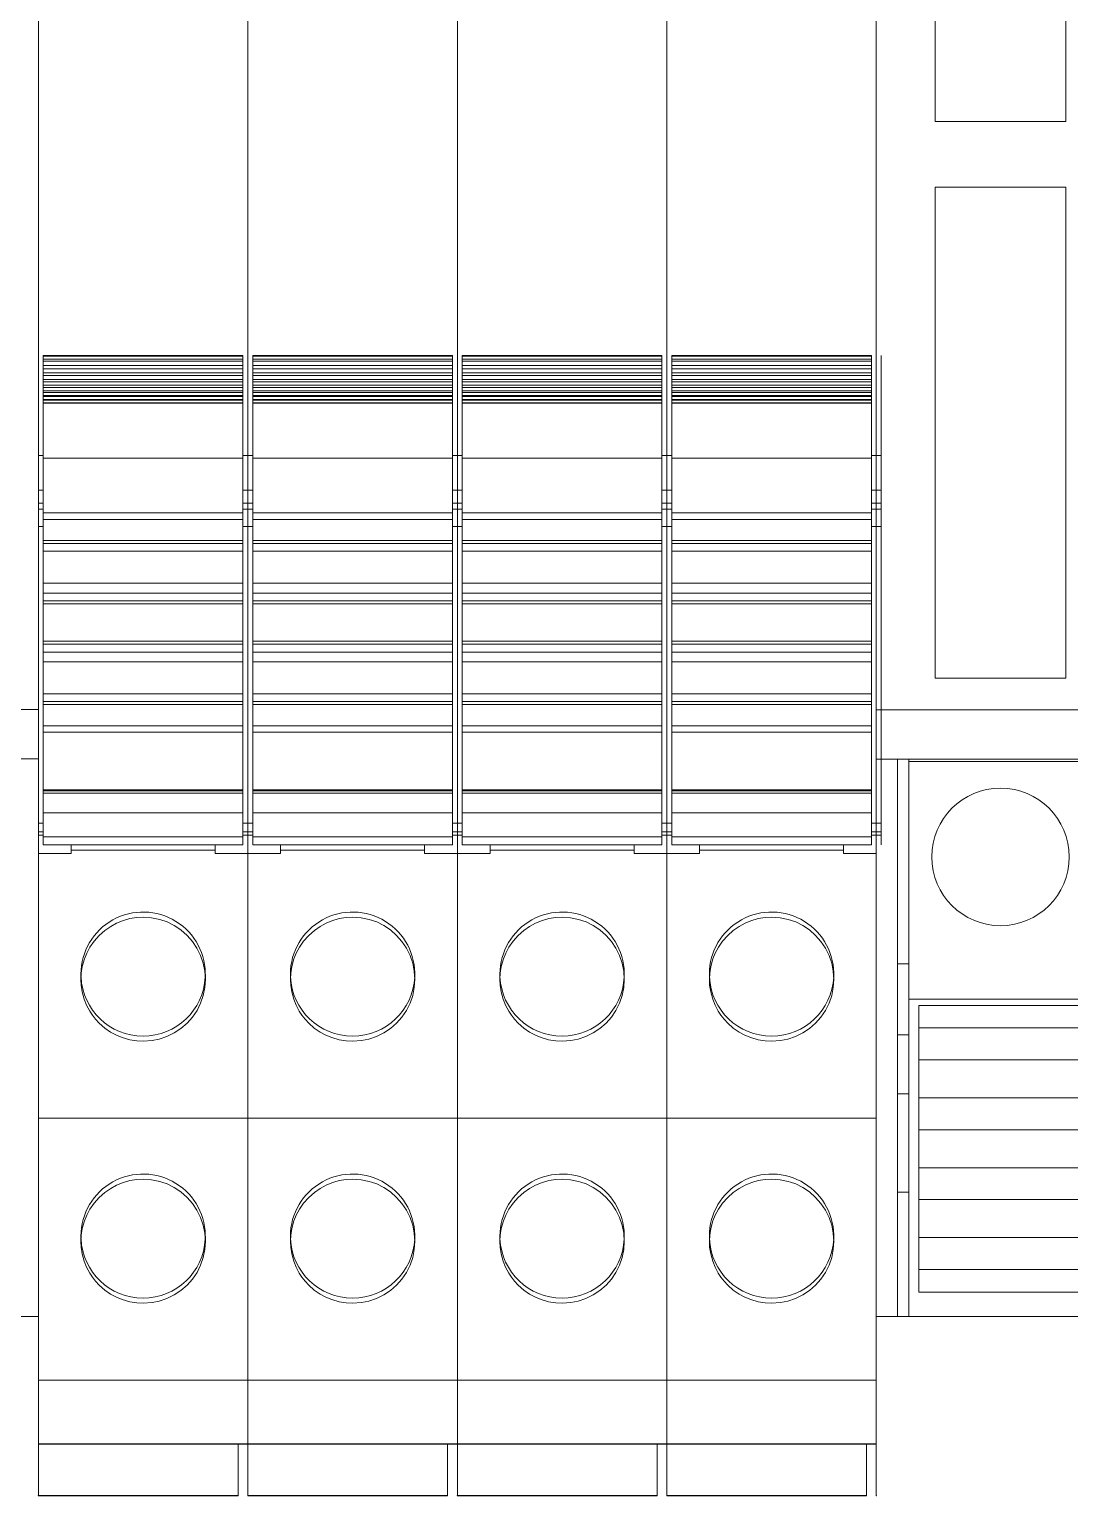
# Model space of a CAD drawing. Header units: millimetres. Extents: x 979 to 3414, y -1029 to 703.
# Drawn here: x 2704.19 to 2735.98, y -1016.45 to -971.67 of the extents above; entities that cross this region are included whole.
import ezdxf

# ---------------------------------------------------------------- set-up
doc = ezdxf.new("R2010")
doc.units = ezdxf.units.MM
doc.layers.add('eProC - L2', color=41, linetype='Continuous', lineweight=20)

# ---------------------------------------------------------------- blocks, each defined once
blk = doc.blocks.new('eProC_Z_BPSN-SI-520')
at = {"layer": 'eProC - L2'}
for p, q in [((1.794, -42.11), (1.794, -21.11)), ((5.794, -42.11), (5.794, -21.11)), ((1.794, -42.11), (5.794, -42.11)), ((1.794, -59.11), (1.794, -44.11)), ((1.794, -44.11), (5.794, -44.11)), ((5.794, -59.11), (5.794, -44.11)), ((1.794, -59.11), (5.794, -59.11)), ((7.5, -60.072), (0, -60.072)), ((7.5, -61.577), (0, -61.577)), ((0.644, -78.601), (0.644, -61.577)), ((0.994, -78.601), (0.994, -61.577)), ((6.594, -61.647), (0.994, -61.647)), ((0.994, -67.83), (0.644, -67.83)), ((6.594, -68.91), (0.994, -68.91)), ((1.294, -77.853), (1.294, -69.103)), ((6.594, -69.103), (1.294, -69.103)), ((6.594, -69.783), (1.294, -69.783)), ((0.994, -70.001), (0.644, -70.001)), ((6.594, -70.757), (1.294, -70.757)), ((0.644, -71.801), (0.994, -71.801)), ((6.594, -71.919), (1.294, -71.919)), ((6.594, -72.893), (1.294, -72.893)), ((6.594, -74.054), (1.294, -74.054)), ((0.994, -74.801), (0.644, -74.801)), ((6.594, -75.029), (1.294, -75.029)), ((6.594, -76.19), (1.294, -76.19)), ((6.594, -77.165), (1.294, -77.165)), ((6.594, -77.853), (1.294, -77.853)), ((6.594, -78.601), (0.994, -78.601))]:
    blk.add_line(p, q, dxfattribs=at)
blk.add_lwpolyline([(0, 0), (7.5, 0), (7.5, -78.601), (0, -78.601)], close=True, dxfattribs=at)
blk.add_circle((3.794, -64.565), 2.1, dxfattribs=at)

msp = doc.modelspace()

# ---------------------------------------------------------------- linework, layer by layer
at = {"layer": 'eProC - L2'}
for p, q in [((2710.871, -926.895), (2710.871, -1014.872)), ((2717.271, -926.895), (2717.271, -1014.872)), ((2723.671, -926.895), (2723.671, -1014.872)), ((2730.071, -926.895), (2730.071, -1014.872)), ((2704.471, -1006.872), (2704.471, -957.605)), ((2710.871, -1006.872), (2710.871, -957.605)), ((2717.271, -1006.872), (2717.271, -957.605)), ((2723.671, -1006.872), (2723.671, -957.605)), ((2730.071, -1006.872), (2730.071, -957.605)), ((2710.721, -981.634), (2704.621, -981.634)), ((2704.621, -996.568), (2704.621, -981.634)), ((2710.721, -981.646), (2704.621, -981.646)), ((2710.721, -981.739), (2704.621, -981.739)), ((2710.721, -981.804), (2704.621, -981.804)), ((2710.721, -981.634), (2710.721, -996.568)), ((2717.121, -981.634), (2711.021, -981.634)), ((2711.021, -996.568), (2711.021, -981.634)), ((2717.121, -981.646), (2711.021, -981.646)), ((2717.121, -981.739), (2711.021, -981.739)), ((2717.121, -981.804), (2711.021, -981.804)), ((2717.121, -981.634), (2717.121, -996.568)), ((2723.521, -981.634), (2717.421, -981.634)), ((2717.421, -996.568), (2717.421, -981.634)), ((2723.521, -981.646), (2717.421, -981.646)), ((2723.521, -981.739), (2717.421, -981.739)), ((2723.521, -981.804), (2717.421, -981.804)), ((2723.521, -981.634), (2723.521, -996.568)), ((2729.921, -981.634), (2723.821, -981.634)), ((2723.821, -996.568), (2723.821, -981.634)), ((2729.921, -981.646), (2723.821, -981.646)), ((2729.921, -981.739), (2723.821, -981.739)), ((2729.921, -981.804), (2723.821, -981.804)), ((2729.921, -981.634), (2729.921, -996.568)), ((2730.221, -996.568), (2730.221, -981.634)), ((2710.721, -981.934), (2704.621, -981.934)), ((2710.721, -982.034), (2704.621, -982.034)), ((2710.721, -982.155), (2704.621, -982.155)), ((2710.721, -982.244), (2704.621, -982.244)), ((2710.721, -982.358), (2704.621, -982.358)), ((2717.121, -981.934), (2711.021, -981.934)), ((2717.121, -982.034), (2711.021, -982.034)), ((2717.121, -982.155), (2711.021, -982.155)), ((2717.121, -982.244), (2711.021, -982.244)), ((2717.121, -982.358), (2711.021, -982.358)), ((2723.521, -981.934), (2717.421, -981.934)), ((2723.521, -982.034), (2717.421, -982.034)), ((2723.521, -982.155), (2717.421, -982.155)), ((2723.521, -982.244), (2717.421, -982.244)), ((2723.521, -982.358), (2717.421, -982.358)), ((2729.921, -981.934), (2723.821, -981.934)), ((2729.921, -982.034), (2723.821, -982.034)), ((2729.921, -982.155), (2723.821, -982.155)), ((2729.921, -982.244), (2723.821, -982.244)), ((2729.921, -982.358), (2723.821, -982.358)), ((2710.721, -982.435), (2704.621, -982.435)), ((2710.721, -982.541), (2704.621, -982.541)), ((2710.721, -982.606), (2704.621, -982.606)), ((2710.721, -982.705), (2704.621, -982.705)), ((2710.721, -982.756), (2704.621, -982.756)), ((2717.121, -982.435), (2711.021, -982.435)), ((2717.121, -982.541), (2711.021, -982.541)), ((2717.121, -982.606), (2711.021, -982.606)), ((2717.121, -982.705), (2711.021, -982.705)), ((2717.121, -982.756), (2711.021, -982.756)), ((2723.521, -982.435), (2717.421, -982.435)), ((2723.521, -982.541), (2717.421, -982.541)), ((2723.521, -982.606), (2717.421, -982.606)), ((2723.521, -982.705), (2717.421, -982.705)), ((2723.521, -982.756), (2717.421, -982.756)), ((2729.921, -982.435), (2723.821, -982.435)), ((2729.921, -982.541), (2723.821, -982.541)), ((2729.921, -982.606), (2723.821, -982.606)), ((2729.921, -982.705), (2723.821, -982.705)), ((2729.921, -982.756), (2723.821, -982.756)), ((2710.721, -982.848), (2704.621, -982.848)), ((2710.721, -982.886), (2704.621, -982.886)), ((2710.721, -982.971), (2704.621, -982.971)), ((2710.721, -982.994), (2704.621, -982.994)), ((2710.721, -983.072), (2704.621, -983.072)), ((2710.721, -983.089), (2704.621, -983.089)), ((2717.121, -982.848), (2711.021, -982.848)), ((2717.121, -982.886), (2711.021, -982.886)), ((2717.121, -982.971), (2711.021, -982.971)), ((2717.121, -982.994), (2711.021, -982.994)), ((2717.121, -983.072), (2711.021, -983.072)), ((2717.121, -983.089), (2711.021, -983.089)), ((2723.521, -982.848), (2717.421, -982.848)), ((2723.521, -982.886), (2717.421, -982.886)), ((2723.521, -982.971), (2717.421, -982.971)), ((2723.521, -982.994), (2717.421, -982.994)), ((2723.521, -983.072), (2717.421, -983.072)), ((2723.521, -983.089), (2717.421, -983.089)), ((2729.921, -982.848), (2723.821, -982.848)), ((2729.921, -982.886), (2723.821, -982.886)), ((2729.921, -982.971), (2723.821, -982.971)), ((2729.921, -982.994), (2723.821, -982.994)), ((2729.921, -983.072), (2723.821, -983.072)), ((2729.921, -983.089), (2723.821, -983.089)), ((2704.471, -984.684), (2704.621, -984.684)), ((2704.621, -984.77), (2710.721, -984.77)), ((2710.721, -984.684), (2710.871, -984.684)), ((2710.871, -984.684), (2711.021, -984.684)), ((2711.021, -984.77), (2717.121, -984.77)), ((2717.121, -984.684), (2717.271, -984.684)), ((2717.271, -984.684), (2717.421, -984.684)), ((2717.421, -984.77), (2723.521, -984.77)), ((2723.521, -984.684), (2723.671, -984.684)), ((2723.671, -984.684), (2723.821, -984.684)), ((2723.821, -984.77), (2729.921, -984.77)), ((2729.921, -984.684), (2730.071, -984.684)), ((2730.071, -984.684), (2730.221, -984.684)), ((2704.621, -985.74), (2704.471, -985.74)), ((2704.471, -985.743), (2704.621, -985.743)), ((2710.871, -985.74), (2710.721, -985.74)), ((2710.721, -985.743), (2710.871, -985.743)), ((2711.021, -985.74), (2710.871, -985.74)), ((2710.871, -985.743), (2711.021, -985.743)), ((2717.271, -985.74), (2717.121, -985.74)), ((2717.121, -985.743), (2717.271, -985.743)), ((2717.421, -985.74), (2717.271, -985.74)), ((2717.271, -985.743), (2717.421, -985.743)), ((2723.671, -985.74), (2723.521, -985.74)), ((2723.521, -985.743), (2723.671, -985.743)), ((2723.821, -985.74), (2723.671, -985.74)), ((2723.671, -985.743), (2723.821, -985.743)), ((2730.071, -985.74), (2729.921, -985.74)), ((2729.921, -985.743), (2730.071, -985.743)), ((2730.221, -985.74), (2730.071, -985.74)), ((2730.071, -985.743), (2730.221, -985.743)), ((2704.471, -986.143), (2704.621, -986.143)), ((2704.471, -986.321), (2704.621, -986.321)), ((2710.721, -986.143), (2710.871, -986.143)), ((2710.721, -986.321), (2710.871, -986.321)), ((2710.871, -986.143), (2711.021, -986.143)), ((2710.871, -986.321), (2711.021, -986.321)), ((2717.121, -986.143), (2717.271, -986.143)), ((2717.121, -986.321), (2717.271, -986.321)), ((2717.271, -986.143), (2717.421, -986.143)), ((2717.271, -986.321), (2717.421, -986.321)), ((2723.521, -986.143), (2723.671, -986.143)), ((2723.521, -986.321), (2723.671, -986.321)), ((2723.671, -986.143), (2723.821, -986.143)), ((2723.671, -986.321), (2723.821, -986.321)), ((2729.921, -986.143), (2730.071, -986.143)), ((2729.921, -986.321), (2730.071, -986.321)), ((2730.071, -986.143), (2730.221, -986.143)), ((2730.071, -986.321), (2730.221, -986.321)), ((2710.721, -986.434), (2704.621, -986.434)), ((2704.621, -986.634), (2710.721, -986.634)), ((2717.121, -986.434), (2711.021, -986.434)), ((2711.021, -986.634), (2717.121, -986.634)), ((2723.521, -986.434), (2717.421, -986.434)), ((2717.421, -986.634), (2723.521, -986.634)), ((2729.921, -986.434), (2723.821, -986.434)), ((2723.821, -986.634), (2729.921, -986.634)), ((2704.471, -986.853), (2704.621, -986.853)), ((2704.621, -987.276), (2710.721, -987.276)), ((2710.721, -986.853), (2710.871, -986.853)), ((2710.871, -986.853), (2711.021, -986.853)), ((2711.021, -987.276), (2717.121, -987.276)), ((2717.121, -986.853), (2717.271, -986.853)), ((2717.271, -986.853), (2717.421, -986.853)), ((2717.421, -987.276), (2723.521, -987.276)), ((2723.521, -986.853), (2723.671, -986.853)), ((2723.671, -986.853), (2723.821, -986.853)), ((2723.821, -987.276), (2729.921, -987.276)), ((2729.921, -986.853), (2730.071, -986.853)), ((2730.071, -986.853), (2730.221, -986.853)), ((2704.621, -987.371), (2710.721, -987.371)), ((2710.721, -987.609), (2704.621, -987.609)), ((2711.021, -987.371), (2717.121, -987.371)), ((2717.121, -987.609), (2711.021, -987.609)), ((2717.421, -987.371), (2723.521, -987.371)), ((2723.521, -987.609), (2717.421, -987.609)), ((2723.821, -987.371), (2729.921, -987.371)), ((2729.921, -987.609), (2723.821, -987.609)), ((2710.721, -988.584), (2704.621, -988.584)), ((2717.121, -988.584), (2711.021, -988.584)), ((2723.521, -988.584), (2717.421, -988.584)), ((2729.921, -988.584), (2723.821, -988.584)), ((2704.621, -988.884), (2710.721, -988.884)), ((2711.021, -988.884), (2717.121, -988.884)), ((2717.421, -988.884), (2723.521, -988.884)), ((2723.821, -988.884), (2729.921, -988.884)), ((2710.721, -989.121), (2704.621, -989.121)), ((2704.621, -989.216), (2710.721, -989.216)), ((2717.121, -989.121), (2711.021, -989.121)), ((2711.021, -989.216), (2717.121, -989.216)), ((2723.521, -989.121), (2717.421, -989.121)), ((2717.421, -989.216), (2723.521, -989.216)), ((2729.921, -989.121), (2723.821, -989.121)), ((2723.821, -989.216), (2729.921, -989.216)), ((2710.721, -990.351), (2704.621, -990.351)), ((2717.121, -990.351), (2711.021, -990.351)), ((2723.521, -990.351), (2717.421, -990.351)), ((2729.921, -990.351), (2723.821, -990.351)), ((2704.621, -990.446), (2710.721, -990.446)), ((2710.721, -990.684), (2704.621, -990.684)), ((2711.021, -990.446), (2717.121, -990.446)), ((2717.121, -990.684), (2711.021, -990.684)), ((2717.421, -990.446), (2723.521, -990.446)), ((2723.521, -990.684), (2717.421, -990.684)), ((2723.821, -990.446), (2729.921, -990.446)), ((2729.921, -990.684), (2723.821, -990.684)), ((2710.721, -990.984), (2704.621, -990.984)), ((2717.121, -990.984), (2711.021, -990.984)), ((2723.521, -990.984), (2717.421, -990.984)), ((2729.921, -990.984), (2723.821, -990.984)), ((2704.621, -991.959), (2710.721, -991.959)), ((2710.721, -992.196), (2704.621, -992.196)), ((2711.021, -991.959), (2717.121, -991.959)), ((2717.121, -992.196), (2711.021, -992.196)), ((2717.421, -991.959), (2723.521, -991.959)), ((2723.521, -992.196), (2717.421, -992.196)), ((2723.821, -991.959), (2729.921, -991.959)), ((2729.921, -992.196), (2723.821, -992.196)), ((2704.621, -992.291), (2710.721, -992.291)), ((2711.021, -992.291), (2717.121, -992.291)), ((2717.421, -992.291), (2723.521, -992.291)), ((2723.821, -992.291), (2729.921, -992.291)), ((2710.721, -992.934), (2704.621, -992.934)), ((2717.121, -992.934), (2711.021, -992.934)), ((2723.521, -992.934), (2717.421, -992.934)), ((2729.921, -992.934), (2723.821, -992.934)), ((2704.621, -993.134), (2710.721, -993.134)), ((2711.021, -993.134), (2717.121, -993.134)), ((2717.421, -993.134), (2723.521, -993.134)), ((2723.821, -993.134), (2729.921, -993.134)), ((2710.721, -994.895), (2704.621, -994.895)), ((2717.121, -994.895), (2711.021, -994.895)), ((2723.521, -994.895), (2717.421, -994.895)), ((2729.921, -994.895), (2723.821, -994.895)), ((2710.721, -994.922), (2704.621, -994.922)), ((2710.721, -994.992), (2704.621, -994.992)), ((2717.121, -994.922), (2711.021, -994.922)), ((2717.121, -994.992), (2711.021, -994.992)), ((2723.521, -994.922), (2717.421, -994.922)), ((2723.521, -994.992), (2717.421, -994.992)), ((2729.921, -994.922), (2723.821, -994.922)), ((2729.921, -994.992), (2723.821, -994.992)), ((2710.721, -995.597), (2704.621, -995.597)), ((2717.121, -995.597), (2711.021, -995.597)), ((2723.521, -995.597), (2717.421, -995.597)), ((2729.921, -995.597), (2723.821, -995.597)), ((2704.471, -995.909), (2704.621, -995.909)), ((2704.471, -996.174), (2704.621, -996.174)), ((2710.871, -995.909), (2710.721, -995.909)), ((2710.871, -996.174), (2710.721, -996.174)), ((2710.871, -995.909), (2711.021, -995.909)), ((2710.871, -996.174), (2711.021, -996.174)), ((2717.271, -995.909), (2717.121, -995.909)), ((2717.271, -996.174), (2717.121, -996.174)), ((2717.271, -995.909), (2717.421, -995.909)), ((2717.271, -996.174), (2717.421, -996.174)), ((2723.671, -995.909), (2723.521, -995.909)), ((2723.671, -996.174), (2723.521, -996.174)), ((2723.671, -995.909), (2723.821, -995.909)), ((2723.671, -996.174), (2723.821, -996.174)), ((2730.071, -995.909), (2729.921, -995.909)), ((2730.071, -996.174), (2729.921, -996.174)), ((2730.071, -995.909), (2730.221, -995.909)), ((2730.071, -996.174), (2730.221, -996.174)), ((2704.471, -996.274), (2704.621, -996.274)), ((2710.721, -996.324), (2704.621, -996.324)), ((2704.621, -996.568), (2710.721, -996.568)), ((2705.471, -996.833), (2705.471, -996.568)), ((2709.871, -996.833), (2709.871, -996.568)), ((2710.871, -996.274), (2710.721, -996.274)), ((2710.871, -996.274), (2711.021, -996.274)), ((2717.121, -996.324), (2711.021, -996.324)), ((2711.021, -996.568), (2717.121, -996.568)), ((2711.871, -996.833), (2711.871, -996.568)), ((2716.271, -996.833), (2716.271, -996.568)), ((2717.271, -996.274), (2717.121, -996.274)), ((2717.271, -996.274), (2717.421, -996.274)), ((2723.521, -996.324), (2717.421, -996.324)), ((2717.421, -996.568), (2723.521, -996.568)), ((2718.271, -996.833), (2718.271, -996.568)), ((2722.671, -996.833), (2722.671, -996.568)), ((2723.671, -996.274), (2723.521, -996.274)), ((2723.671, -996.274), (2723.821, -996.274)), ((2729.921, -996.324), (2723.821, -996.324)), ((2723.821, -996.568), (2729.921, -996.568)), ((2724.671, -996.833), (2724.671, -996.568)), ((2729.071, -996.833), (2729.071, -996.568)), ((2730.071, -996.274), (2729.921, -996.274)), ((2730.071, -996.274), (2730.221, -996.274)), ((2704.471, -996.833), (2705.471, -996.833)), ((2709.871, -996.733), (2705.471, -996.733)), ((2710.871, -996.833), (2709.871, -996.833)), ((2710.871, -996.833), (2711.871, -996.833)), ((2716.271, -996.733), (2711.871, -996.733)), ((2717.271, -996.833), (2716.271, -996.833)), ((2717.271, -996.833), (2718.271, -996.833)), ((2722.671, -996.733), (2718.271, -996.733)), ((2723.671, -996.833), (2722.671, -996.833)), ((2723.671, -996.833), (2724.671, -996.833)), ((2729.071, -996.733), (2724.671, -996.733)), ((2730.071, -996.833), (2729.071, -996.833)), ((2705.771, -1000.518), (2705.771, -1000.68)), ((2709.572, -1000.68), (2709.572, -1000.518)), ((2712.171, -1000.518), (2712.171, -1000.68)), ((2715.972, -1000.68), (2715.972, -1000.518)), ((2718.571, -1000.518), (2718.571, -1000.68)), ((2722.372, -1000.68), (2722.372, -1000.518)), ((2724.971, -1000.518), (2724.971, -1000.68)), ((2728.772, -1000.68), (2728.772, -1000.518)), ((2710.871, -1004.92), (2704.471, -1004.92)), ((2717.271, -1004.92), (2710.871, -1004.92)), ((2723.671, -1004.92), (2717.271, -1004.92)), ((2730.071, -1004.92), (2723.671, -1004.92)), ((2704.471, -1006.853), (2704.471, -1006.872)), ((2704.471, -1006.872), (2704.471, -1014.872)), ((2710.871, -1006.853), (2710.871, -1006.872)), ((2710.871, -1006.872), (2710.871, -1014.872)), ((2717.271, -1006.853), (2717.271, -1006.872)), ((2717.271, -1006.872), (2717.271, -1014.872)), ((2723.671, -1006.853), (2723.671, -1006.872)), ((2723.671, -1006.872), (2723.671, -1014.872)), ((2730.071, -1006.853), (2730.071, -1006.872)), ((2730.071, -1006.872), (2730.071, -1014.872)), ((2705.771, -1008.518), (2705.771, -1008.68)), ((2709.572, -1008.68), (2709.572, -1008.518)), ((2712.171, -1008.518), (2712.171, -1008.68)), ((2715.972, -1008.68), (2715.972, -1008.518)), ((2718.571, -1008.518), (2718.571, -1008.68)), ((2722.372, -1008.68), (2722.372, -1008.518)), ((2724.971, -1008.518), (2724.971, -1008.68)), ((2728.772, -1008.68), (2728.772, -1008.518)), ((2704.471, -1010.329), (2704.471, -1010.326)), ((2710.871, -1010.329), (2710.871, -1010.326)), ((2717.271, -1010.329), (2717.271, -1010.326)), ((2723.671, -1010.329), (2723.671, -1010.326)), ((2730.071, -1010.329), (2730.071, -1010.326)), ((2704.471, -1010.684), (2704.471, -1014.584)), ((2710.871, -1010.684), (2710.871, -1014.584)), ((2717.271, -1010.684), (2717.271, -1014.584)), ((2723.671, -1010.684), (2723.671, -1014.584)), ((2730.071, -1010.684), (2730.071, -1014.584)), ((2710.871, -1012.92), (2704.471, -1012.92)), ((2717.271, -1012.92), (2710.871, -1012.92)), ((2723.671, -1012.92), (2717.271, -1012.92)), ((2730.071, -1012.92), (2723.671, -1012.92)), ((2710.871, -1014.866), (2704.471, -1014.866)), ((2710.871, -1014.871), (2704.471, -1014.871)), ((2704.471, -1014.872), (2710.871, -1014.872)), ((2704.471, -1014.876), (2704.471, -1016.446)), ((2710.571, -1016.446), (2710.571, -1014.872)), ((2717.271, -1014.866), (2710.871, -1014.866)), ((2717.271, -1014.871), (2710.871, -1014.871)), ((2710.871, -1014.872), (2717.271, -1014.872)), ((2710.871, -1014.876), (2710.871, -1016.446)), ((2716.971, -1016.446), (2716.971, -1014.872)), ((2723.671, -1014.866), (2717.271, -1014.866)), ((2723.671, -1014.871), (2717.271, -1014.871)), ((2717.271, -1014.872), (2723.671, -1014.872)), ((2717.271, -1014.876), (2717.271, -1016.446)), ((2723.371, -1016.446), (2723.371, -1014.872)), ((2730.071, -1014.866), (2723.671, -1014.866)), ((2730.071, -1014.871), (2723.671, -1014.871)), ((2723.671, -1014.872), (2730.071, -1014.872)), ((2723.671, -1014.876), (2723.671, -1016.446)), ((2729.771, -1016.446), (2729.771, -1014.872)), ((2730.071, -1014.876), (2730.071, -1016.446)), ((2704.471, -1016.444), (2710.571, -1016.444)), ((2704.471, -1016.446), (2710.571, -1016.446)), ((2710.871, -1016.444), (2716.971, -1016.444)), ((2710.871, -1016.446), (2716.971, -1016.446)), ((2717.271, -1016.444), (2723.371, -1016.444)), ((2717.271, -1016.446), (2723.371, -1016.446)), ((2723.671, -1016.444), (2729.771, -1016.444)), ((2723.671, -1016.446), (2729.771, -1016.446))]:
    msp.add_line(p, q, dxfattribs=at)
for points in [[(2707.671, -998.781), (2707.478, -998.791), (2707.265, -998.825), (2707.037, -998.89), (2706.859, -998.964), (2706.679, -999.061), (2706.502, -999.184), (2706.33, -999.336), (2706.173, -999.513), (2706.047, -999.696), (2705.949, -999.879), (2705.876, -1000.058), (2705.813, -1000.285), (2705.781, -1000.493), (2705.771, -1000.677), (2705.771, -1000.68)], [(2707.671, -998.781), (2707.931, -998.8), (2708.176, -998.849), (2708.407, -998.928), (2708.624, -999.035), (2708.826, -999.172), (2709.014, -999.338), (2709.179, -999.525), (2709.316, -999.731), (2709.427, -999.954), (2709.507, -1000.19), (2709.555, -1000.432), (2709.572, -1000.68), (2709.572, -1000.68)], [(2714.071, -998.781), (2713.878, -998.791), (2713.665, -998.825), (2713.437, -998.89), (2713.259, -998.964), (2713.079, -999.061), (2712.902, -999.184), (2712.73, -999.336), (2712.573, -999.513), (2712.447, -999.696), (2712.349, -999.879), (2712.276, -1000.058), (2712.213, -1000.285), (2712.181, -1000.493), (2712.171, -1000.677), (2712.171, -1000.68)], [(2714.071, -998.781), (2714.331, -998.8), (2714.576, -998.849), (2714.807, -998.928), (2715.024, -999.035), (2715.226, -999.172), (2715.414, -999.338), (2715.579, -999.525), (2715.716, -999.731), (2715.827, -999.954), (2715.907, -1000.19), (2715.955, -1000.432), (2715.972, -1000.68), (2715.972, -1000.68)], [(2720.471, -998.781), (2720.278, -998.791), (2720.065, -998.825), (2719.837, -998.89), (2719.659, -998.964), (2719.479, -999.061), (2719.302, -999.184), (2719.13, -999.336), (2718.973, -999.513), (2718.847, -999.696), (2718.749, -999.879), (2718.676, -1000.058), (2718.613, -1000.285), (2718.581, -1000.493), (2718.571, -1000.677), (2718.571, -1000.68)], [(2720.471, -998.781), (2720.731, -998.8), (2720.976, -998.849), (2721.207, -998.928), (2721.424, -999.035), (2721.626, -999.172), (2721.814, -999.338), (2721.979, -999.525), (2722.116, -999.731), (2722.227, -999.954), (2722.307, -1000.19), (2722.355, -1000.432), (2722.372, -1000.68), (2722.372, -1000.68)], [(2726.871, -998.781), (2726.678, -998.791), (2726.465, -998.825), (2726.237, -998.89), (2726.059, -998.964), (2725.879, -999.061), (2725.702, -999.184), (2725.53, -999.336), (2725.373, -999.513), (2725.247, -999.696), (2725.149, -999.879), (2725.076, -1000.058), (2725.013, -1000.285), (2724.981, -1000.493), (2724.971, -1000.677), (2724.971, -1000.68)], [(2726.871, -998.781), (2727.131, -998.8), (2727.376, -998.849), (2727.607, -998.928), (2727.824, -999.035), (2728.026, -999.172), (2728.214, -999.338), (2728.379, -999.525), (2728.516, -999.731), (2728.627, -999.954), (2728.707, -1000.19), (2728.755, -1000.432), (2728.772, -1000.68), (2728.772, -1000.68)], [(2705.771, -1000.68), (2705.779, -1000.855), (2705.81, -1001.059), (2705.871, -1001.285), (2705.943, -1001.466), (2706.041, -1001.652), (2706.123, -1001.776), (2706.219, -1001.899), (2706.33, -1002.019), (2706.499, -1002.168), (2706.676, -1002.29), (2706.854, -1002.387), (2707.032, -1002.46), (2707.26, -1002.525), (2707.475, -1002.56), (2707.671, -1002.57)], [(2709.572, -1000.68), (2709.556, -1000.928), (2709.507, -1001.169), (2709.427, -1001.404), (2709.317, -1001.627), (2709.179, -1001.831), (2709.015, -1002.017), (2708.827, -1002.181), (2708.621, -1002.317), (2708.399, -1002.426), (2708.163, -1002.506), (2707.942, -1002.549), (2707.671, -1002.57)], [(2712.171, -1000.68), (2712.179, -1000.855), (2712.21, -1001.059), (2712.271, -1001.285), (2712.343, -1001.466), (2712.441, -1001.652), (2712.523, -1001.776), (2712.619, -1001.899), (2712.73, -1002.019), (2712.899, -1002.168), (2713.076, -1002.29), (2713.254, -1002.387), (2713.432, -1002.46), (2713.66, -1002.525), (2713.875, -1002.56), (2714.071, -1002.57)], [(2715.972, -1000.68), (2715.956, -1000.928), (2715.907, -1001.169), (2715.827, -1001.404), (2715.717, -1001.627), (2715.579, -1001.831), (2715.415, -1002.017), (2715.227, -1002.181), (2715.021, -1002.317), (2714.799, -1002.426), (2714.563, -1002.506), (2714.342, -1002.549), (2714.071, -1002.57)], [(2718.571, -1000.68), (2718.579, -1000.855), (2718.61, -1001.059), (2718.671, -1001.285), (2718.743, -1001.466), (2718.841, -1001.652), (2718.923, -1001.776), (2719.019, -1001.899), (2719.13, -1002.019), (2719.299, -1002.168), (2719.476, -1002.29), (2719.654, -1002.387), (2719.832, -1002.46), (2720.06, -1002.525), (2720.275, -1002.56), (2720.471, -1002.57)], [(2722.372, -1000.68), (2722.356, -1000.928), (2722.307, -1001.169), (2722.227, -1001.404), (2722.117, -1001.627), (2721.979, -1001.831), (2721.815, -1002.017), (2721.627, -1002.181), (2721.421, -1002.317), (2721.199, -1002.426), (2720.963, -1002.506), (2720.742, -1002.549), (2720.471, -1002.57)], [(2724.971, -1000.68), (2724.979, -1000.855), (2725.01, -1001.059), (2725.071, -1001.285), (2725.143, -1001.466), (2725.241, -1001.652), (2725.323, -1001.776), (2725.419, -1001.899), (2725.53, -1002.019), (2725.699, -1002.168), (2725.876, -1002.29), (2726.054, -1002.387), (2726.232, -1002.46), (2726.46, -1002.525), (2726.675, -1002.56), (2726.871, -1002.57)], [(2728.772, -1000.68), (2728.756, -1000.928), (2728.707, -1001.169), (2728.627, -1001.404), (2728.517, -1001.627), (2728.379, -1001.831), (2728.215, -1002.017), (2728.027, -1002.181), (2727.821, -1002.317), (2727.599, -1002.426), (2727.363, -1002.506), (2727.142, -1002.549), (2726.871, -1002.57)], [(2707.101, -1006.869), (2707.037, -1006.89), (2706.859, -1006.964), (2706.679, -1007.061), (2706.502, -1007.184), (2706.33, -1007.336), (2706.173, -1007.513), (2706.047, -1007.696), (2705.949, -1007.879), (2705.876, -1008.058), (2705.813, -1008.285), (2705.781, -1008.493), (2705.771, -1008.677), (2705.771, -1008.68)], [(2707.671, -1006.781), (2707.478, -1006.791), (2707.265, -1006.825), (2707.101, -1006.869)], [(2707.671, -1006.781), (2707.931, -1006.8), (2708.176, -1006.849), (2708.246, -1006.869)], [(2708.246, -1006.869), (2708.407, -1006.928), (2708.624, -1007.035), (2708.826, -1007.172), (2709.014, -1007.338), (2709.179, -1007.525), (2709.316, -1007.731), (2709.427, -1007.954), (2709.507, -1008.19), (2709.555, -1008.432), (2709.572, -1008.68), (2709.572, -1008.68)], [(2713.501, -1006.869), (2713.437, -1006.89), (2713.259, -1006.964), (2713.079, -1007.061), (2712.902, -1007.184), (2712.73, -1007.336), (2712.573, -1007.513), (2712.447, -1007.696), (2712.349, -1007.879), (2712.276, -1008.058), (2712.213, -1008.285), (2712.181, -1008.493), (2712.171, -1008.677), (2712.171, -1008.68)], [(2714.071, -1006.781), (2713.878, -1006.791), (2713.665, -1006.825), (2713.501, -1006.869)], [(2714.071, -1006.781), (2714.331, -1006.8), (2714.576, -1006.849), (2714.646, -1006.869)], [(2714.646, -1006.869), (2714.807, -1006.928), (2715.024, -1007.035), (2715.226, -1007.172), (2715.414, -1007.338), (2715.579, -1007.525), (2715.716, -1007.731), (2715.827, -1007.954), (2715.907, -1008.19), (2715.955, -1008.432), (2715.972, -1008.68), (2715.972, -1008.68)], [(2719.901, -1006.869), (2719.837, -1006.89), (2719.659, -1006.964), (2719.479, -1007.061), (2719.302, -1007.184), (2719.13, -1007.336), (2718.973, -1007.513), (2718.847, -1007.696), (2718.749, -1007.879), (2718.676, -1008.058), (2718.613, -1008.285), (2718.581, -1008.493), (2718.571, -1008.677), (2718.571, -1008.68)], [(2720.471, -1006.781), (2720.278, -1006.791), (2720.065, -1006.825), (2719.901, -1006.869)], [(2720.471, -1006.781), (2720.731, -1006.8), (2720.976, -1006.849), (2721.046, -1006.869)], [(2721.046, -1006.869), (2721.207, -1006.928), (2721.424, -1007.035), (2721.626, -1007.172), (2721.814, -1007.338), (2721.979, -1007.525), (2722.116, -1007.731), (2722.227, -1007.954), (2722.307, -1008.19), (2722.355, -1008.432), (2722.372, -1008.68), (2722.372, -1008.68)], [(2726.301, -1006.869), (2726.237, -1006.89), (2726.059, -1006.964), (2725.879, -1007.061), (2725.702, -1007.184), (2725.53, -1007.336), (2725.373, -1007.513), (2725.247, -1007.696), (2725.149, -1007.879), (2725.076, -1008.058), (2725.013, -1008.285), (2724.981, -1008.493), (2724.971, -1008.677), (2724.971, -1008.68)], [(2726.871, -1006.781), (2726.678, -1006.791), (2726.465, -1006.825), (2726.301, -1006.869)], [(2726.871, -1006.781), (2727.131, -1006.8), (2727.376, -1006.849), (2727.446, -1006.869)], [(2727.446, -1006.869), (2727.607, -1006.928), (2727.824, -1007.035), (2728.026, -1007.172), (2728.214, -1007.338), (2728.379, -1007.525), (2728.516, -1007.731), (2728.627, -1007.954), (2728.707, -1008.19), (2728.755, -1008.432), (2728.772, -1008.68), (2728.772, -1008.68)], [(2705.771, -1008.68), (2705.779, -1008.855), (2705.81, -1009.059), (2705.871, -1009.285), (2705.943, -1009.466), (2706.041, -1009.652), (2706.123, -1009.776), (2706.219, -1009.899), (2706.33, -1010.019), (2706.499, -1010.168), (2706.676, -1010.29), (2706.854, -1010.387), (2707.032, -1010.46), (2707.26, -1010.525), (2707.475, -1010.56), (2707.671, -1010.57)], [(2709.572, -1008.68), (2709.556, -1008.928), (2709.507, -1009.169), (2709.427, -1009.404), (2709.317, -1009.627), (2709.179, -1009.831), (2709.015, -1010.017), (2708.827, -1010.181), (2708.621, -1010.317), (2708.399, -1010.426), (2708.163, -1010.506), (2707.942, -1010.549), (2707.671, -1010.57)], [(2712.171, -1008.68), (2712.179, -1008.855), (2712.21, -1009.059), (2712.271, -1009.285), (2712.343, -1009.466), (2712.441, -1009.652), (2712.523, -1009.776), (2712.619, -1009.899), (2712.73, -1010.019), (2712.899, -1010.168), (2713.076, -1010.29), (2713.254, -1010.387), (2713.432, -1010.46), (2713.66, -1010.525), (2713.875, -1010.56), (2714.071, -1010.57)], [(2715.972, -1008.68), (2715.956, -1008.928), (2715.907, -1009.169), (2715.827, -1009.404), (2715.717, -1009.627), (2715.579, -1009.831), (2715.415, -1010.017), (2715.227, -1010.181), (2715.021, -1010.317), (2714.799, -1010.426), (2714.563, -1010.506), (2714.342, -1010.549), (2714.071, -1010.57)], [(2718.571, -1008.68), (2718.579, -1008.855), (2718.61, -1009.059), (2718.671, -1009.285), (2718.743, -1009.466), (2718.841, -1009.652), (2718.923, -1009.776), (2719.019, -1009.899), (2719.13, -1010.019), (2719.299, -1010.168), (2719.476, -1010.29), (2719.654, -1010.387), (2719.832, -1010.46), (2720.06, -1010.525), (2720.275, -1010.56), (2720.471, -1010.57)], [(2722.372, -1008.68), (2722.356, -1008.928), (2722.307, -1009.169), (2722.227, -1009.404), (2722.117, -1009.627), (2721.979, -1009.831), (2721.815, -1010.017), (2721.627, -1010.181), (2721.421, -1010.317), (2721.199, -1010.426), (2720.963, -1010.506), (2720.742, -1010.549), (2720.471, -1010.57)], [(2724.971, -1008.68), (2724.979, -1008.855), (2725.01, -1009.059), (2725.071, -1009.285), (2725.143, -1009.466), (2725.241, -1009.652), (2725.323, -1009.776), (2725.419, -1009.899), (2725.53, -1010.019), (2725.699, -1010.168), (2725.876, -1010.29), (2726.054, -1010.387), (2726.232, -1010.46), (2726.46, -1010.525), (2726.675, -1010.56), (2726.871, -1010.57)], [(2728.772, -1008.68), (2728.756, -1008.928), (2728.707, -1009.169), (2728.627, -1009.404), (2728.517, -1009.627), (2728.379, -1009.831), (2728.215, -1010.017), (2728.027, -1010.181), (2727.821, -1010.317), (2727.599, -1010.426), (2727.363, -1010.506), (2727.142, -1010.549), (2726.871, -1010.57)]]:
    msp.add_lwpolyline(points, dxfattribs=at)
for centre, start_param, end_param in [((2707.671, -1000.518), 6.235558, 9.424778), ((2714.071, -1000.518), 6.235558, 9.424778), ((2720.471, -1000.518), 6.235558, 9.424778), ((2726.871, -1000.518), 6.235558, 9.424778), ((2707.671, -1000.518), 3.141593, 3.187944), ((2707.671, -1000.518), 3.187944, 6.235558), ((2714.071, -1000.518), 3.141593, 3.187944), ((2714.071, -1000.518), 3.187944, 6.235558), ((2720.471, -1000.518), 3.141593, 3.187944), ((2720.471, -1000.518), 3.187944, 6.235558), ((2726.871, -1000.518), 3.141593, 3.187944), ((2726.871, -1000.518), 3.187944, 6.235558), ((2707.671, -1008.518), 6.235558, 9.424778), ((2714.071, -1008.518), 6.235558, 9.424778), ((2720.471, -1008.518), 6.235558, 9.424778), ((2726.871, -1008.518), 6.235558, 9.424778), ((2707.671, -1008.518), 3.141593, 3.187944), ((2707.671, -1008.518), 3.187944, 6.235558), ((2714.071, -1008.518), 3.141593, 3.187944), ((2714.071, -1008.518), 3.187944, 6.235558), ((2720.471, -1008.518), 3.141593, 3.187944), ((2720.471, -1008.518), 3.187944, 6.235558), ((2726.871, -1008.518), 3.141593, 3.187944), ((2726.871, -1008.518), 3.187944, 6.235558)]:
    msp.add_ellipse(centre, major_axis=(1.9, 0), ratio=0.997065, start_param=start_param, end_param=end_param, dxfattribs=at)
for p in [(2704.471, -1016.444), (2710.871, -1016.444), (2717.271, -1016.444), (2723.671, -1016.444), (2730.071, -1016.444)]:
    msp.add_point(p, dxfattribs=at)

# ---------------------------------------------------------------- block references
for p in [(2696.971, -932.37), (2730.071, -932.377)]:
    msp.add_blockref('eProC_Z_BPSN-SI-520', p)

doc.saveas('drawing.dxf')
